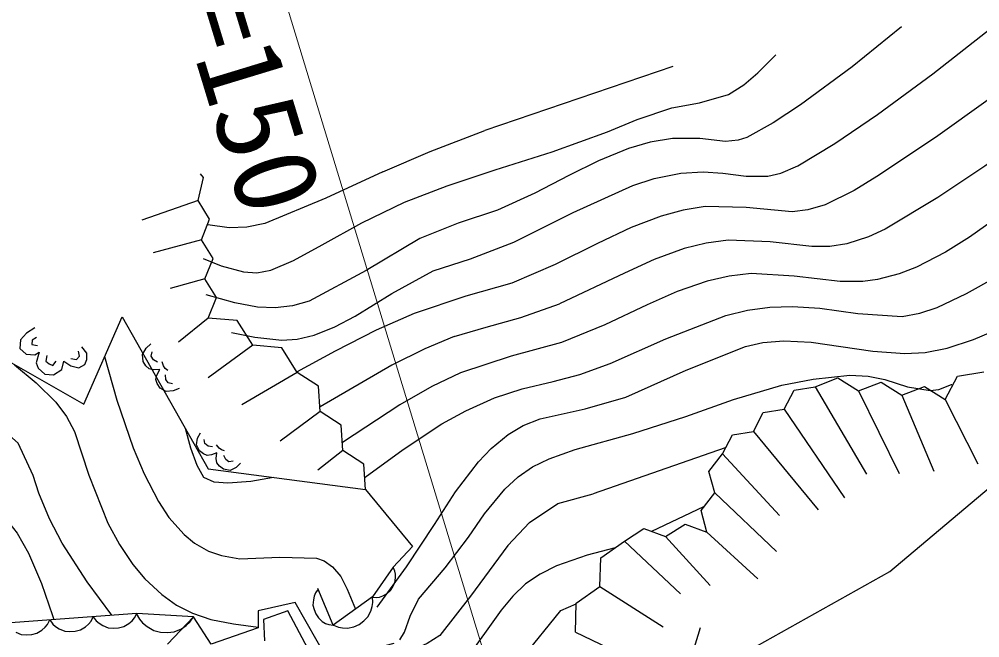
# Model space of a CAD drawing. Units: millimetres at full size, sheet at 1:1000; details may follow other scales. Extents: x 40000 to 680000, y 20000 to 380000.
# Drawn here: x 141892 to 162839, y 288760 to 302256 of the extents above; entities that cross this region are included whole.
import ezdxf
from ezdxf.enums import TextEntityAlignment as Align

# ---------------------------------------------------------------- set-up
doc = ezdxf.new("R2010")
doc.units = ezdxf.units.MM
doc.header["$LTSCALE"] = 1000
doc.layers.add('M-BGD', color=7, linetype='Continuous', lineweight=25)
doc.layers.add('M-STR-HTXT', color=7, linetype='Continuous', lineweight=13)
doc.styles.add('ＭＳ ゴシック', font='')
doc.styles.get('ＭＳ ゴシック').set_extended_font_data('MS Gothic')

msp = doc.modelspace()

# ---------------------------------------------------------------- linework, layer by layer
at = {"layer": 'M-BGD'}
for p, q in [((156144, 301222), (152046, 299829)), ((145794, 298302), (145913, 298800)), ((145913, 298800), (145842, 298884)), ((145794, 298302), (144563, 297871)), ((146045, 297893), (145794, 298302)), ((145867, 297446), (146045, 297893)), ((145867, 297446), (144814, 297162)), ((146118, 297037), (145867, 297446)), ((145941, 296590), (146118, 297037)), ((145941, 296590), (145184, 296380)), ((146191, 296181), (145941, 296590)), ((146014, 295735), (146191, 296181)), ((143298, 293858), (144135, 295765)), ((144135, 295765), (146015, 292446)), ((146014, 295735), (145364, 295209)), ((146647, 295681), (146014, 295735)), ((146985, 295142), (146647, 295681)), ((142048, 295405), (141922, 295263)), ((142230, 295523), (142048, 295405)), ((140930, 295207), (143298, 293858)), ((141922, 295263), (141906, 295074)), ((142178, 295251), (142170, 295156)), ((142170, 295156), (142292, 295136)), ((142269, 295310), (142178, 295251)), ((144657, 295076), (144761, 295170)), ((141906, 295074), (142047, 294948)), ((142047, 294948), (142236, 294932)), ((142236, 294932), (142327, 294991)), ((142327, 294991), (142259, 294758)), ((143205, 294905), (143186, 295012)), ((143363, 294968), (143261, 295110)), ((143370, 294834), (143363, 294968)), ((144578, 294943), (144657, 295076)), ((144594, 294790), (144578, 294943)), ((144768, 294902), (144789, 294997)), ((146985, 295142), (146016, 294434)), ((147619, 295089), (146985, 295142)), ((147956, 294550), (147619, 295089)), ((142259, 294758), (142306, 294640)), ((142492, 294919), (142472, 294797)), ((142472, 294797), (142543, 294734)), ((142543, 294734), (142625, 294698)), ((142625, 294698), (142701, 294796)), ((142818, 294615), (142862, 294792)), ((142862, 294792), (143015, 294693)), ((143020, 294855), (143142, 294834)), ((143142, 294834), (143205, 294905)), ((143323, 294724), (143370, 294834)), ((144656, 294693), (144594, 294790)), ((144818, 294824), (144768, 294902)), ((144906, 294772), (144818, 294824)), ((145039, 294693), (145009, 294782)), ((142306, 294640), (142448, 294514)), ((142637, 294497), (142818, 294615)), ((143015, 294693), (143192, 294649)), ((143192, 294649), (143323, 294724)), ((144725, 294628), (144656, 294693)), ((144820, 294607), (144725, 294628)), ((144955, 294611), (144820, 294607)), ((144895, 294491), (144955, 294611)), ((145076, 294634), (145039, 294693)), ((145133, 294589), (145076, 294634)), ((147956, 294550), (146746, 293840)), ((148417, 294248), (147956, 294550)), ((162354, 294470), (162927, 294561)), ((142448, 294514), (142637, 294497)), ((144874, 294396), (144895, 294491)), ((144904, 294306), (144874, 294396)), ((145091, 294398), (145080, 294500)), ((145141, 294321), (145091, 294398)), ((145236, 294300), (145141, 294321)), ((159250, 294238), (159745, 294428)), ((159745, 294428), (160194, 294145)), ((160194, 294145), (160690, 294334)), ((160690, 294334), (161139, 294051)), ((162084, 293958), (162354, 294470)), ((144966, 294209), (144904, 294306)), ((145099, 294130), (144966, 294209)), ((145252, 294146), (145099, 294130)), ((145381, 294201), (145252, 294146)), ((148452, 293699), (148417, 294248)), ((158576, 293750), (158791, 294162)), ((158791, 294162), (159250, 294238)), ((159250, 294238), (160368, 292327)), ((160194, 294145), (161080, 292345)), ((161139, 294051), (161635, 294241)), ((161635, 294241), (162084, 293958)), ((161139, 294051), (161835, 292398)), ((162084, 293958), (162795, 292552)), ((148452, 293699), (147584, 293049)), ((148912, 293397), (148452, 293699)), ((158118, 293674), (158576, 293750)), ((158576, 293750), (159890, 291816)), ((157903, 293262), (158118, 293674)), ((148947, 292847), (148912, 293397)), ((157445, 293186), (157903, 293262)), ((157903, 293262), (159314, 291550)), ((145755, 292971), (145782, 293116)), ((145782, 293116), (145844, 293234)), ((145940, 292996), (145927, 293089)), ((157230, 292773), (157445, 293186)), ((160878, 290207), (164429, 293200)), ((145820, 292838), (145755, 292971)), ((146010, 292943), (145940, 292996)), ((146107, 292925), (146010, 292943)), ((146252, 292898), (146195, 292969)), ((146304, 292858), (146252, 292898)), ((146370, 292836), (146304, 292858)), ((148947, 292847), (148404, 292416)), ((149408, 292546), (148947, 292847)), ((157284, 292902), (154408, 291903)), ((145908, 292772), (145820, 292838)), ((145992, 292736), (145908, 292772)), ((146084, 292749), (145992, 292736)), ((146203, 292797), (146084, 292749)), ((146189, 292669), (146203, 292797)), ((146202, 292577), (146189, 292669)), ((146396, 292651), (146352, 292739)), ((146466, 292598), (146396, 292651)), ((156931, 292389), (157230, 292773)), ((157230, 292773), (158474, 291425)), ((146015, 292446), (149443, 291996)), ((146259, 292506), (146202, 292577)), ((146347, 292440), (146259, 292506)), ((146492, 292413), (146347, 292440)), ((146559, 292611), (146466, 292598)), ((146624, 292478), (146492, 292413)), ((146721, 292570), (146624, 292478)), ((149443, 291996), (149408, 292546)), ((157059, 291919), (156931, 292389)), ((149443, 291996), (150469, 290755)), ((156760, 291534), (157059, 291919)), ((157059, 291919), (158407, 290641)), ((155685, 291083), (156820, 291627)), ((156888, 291064), (156760, 291534)), ((155989, 290967), (156415, 291241)), ((156415, 291241), (156888, 291064)), ((155090, 290870), (155515, 291144)), ((155515, 291144), (155989, 290967)), ((155989, 290967), (156961, 289898)), ((156888, 291064), (158000, 290045)), ((150469, 290755), (150048, 290298)), ((154575, 290507), (155090, 290870)), ((155090, 290870), (156313, 289716)), ((154556, 289877), (154575, 290507)), ((150086, 290213), (150048, 290298)), ((150097, 290146), (150086, 290213)), ((150100, 290066), (150097, 290146)), ((157970, 288575), (160878, 290207)), ((150041, 289872), (150084, 289960)), ((150084, 289960), (150100, 290066)), ((148354, 289738), (148327, 289671)), ((148413, 289818), (148354, 289738)), ((149823, 289674), (149918, 289725)), ((149918, 289725), (149986, 289794)), ((149986, 289794), (150041, 289872)), ((154041, 289514), (154556, 289877)), ((154556, 289877), (155936, 288999)), ((148306, 289589), (148298, 289475)), ((148327, 289671), (148306, 289589)), ((149587, 289644), (149680, 289637)), ((149590, 289443), (149604, 289531)), ((149604, 289531), (149594, 289653)), ((149680, 289637), (149747, 289649)), ((149747, 289649), (149823, 289674)), ((154022, 288884), (154041, 289514)), ((144455, 289292), (141605, 289077)), ((144405, 289193), (144455, 289292)), ((144446, 289292), (144514, 289163)), ((145694, 289218), (144455, 289292)), ((147753, 289347), (147216, 289157)), ((148489, 287951), (147753, 289347)), ((148298, 289475), (148321, 289375)), ((148321, 289375), (148360, 289280)), ((149494, 289218), (149559, 289343)), ((149559, 289343), (149590, 289443)), ((142511, 289050), (142561, 289149)), ((142561, 289149), (142624, 289058)), ((143406, 289060), (143458, 289121)), ((143458, 289121), (143508, 289220)), ((143508, 289220), (143572, 289130)), ((143572, 289130), (143633, 289077)), ((143633, 289077), (143713, 289026)), ((144281, 289069), (144353, 289132)), ((144353, 289132), (144405, 289193)), ((144514, 289163), (144584, 289084)), ((144584, 289084), (144680, 289003)), ((145125, 288617), (145694, 289218)), ((145532, 289027), (145612, 289098)), ((145612, 289098), (145694, 289218)), ((147216, 289157), (147238, 288694)), ((148360, 289280), (148415, 289193)), ((148415, 289193), (148501, 289118)), ((148501, 289118), (148574, 289075)), ((148574, 289075), (148641, 289047)), ((149303, 289053), (149405, 289127)), ((149405, 289127), (149494, 289218)), ((141818, 288883), (141936, 288835)), ((142277, 288861), (142387, 288926)), ((142387, 288926), (142458, 288989)), ((142458, 288989), (142511, 289050)), ((142624, 289058), (142686, 289006)), ((142686, 289006), (142766, 288955)), ((142766, 288955), (142884, 288906)), ((142884, 288906), (142999, 288896)), ((142999, 288896), (143112, 288905)), ((143112, 288905), (143225, 288932)), ((143225, 288932), (143334, 288998)), ((143334, 288998), (143406, 289060)), ((143713, 289026), (143831, 288978)), ((143831, 288978), (143946, 288968)), ((143946, 288968), (144060, 288976)), ((144060, 288976), (144172, 289004)), ((144172, 289004), (144281, 289069)), ((144680, 289003), (144825, 288919)), ((144825, 288919), (144973, 288885)), ((144973, 288885), (145123, 288876)), ((145123, 288876), (145274, 288892)), ((145274, 288892), (145428, 288958)), ((145428, 288958), (145532, 289027)), ((148641, 289047), (148739, 289032)), ((148744, 289036), (148857, 288988)), ((148857, 288988), (148945, 288974)), ((148945, 288974), (149050, 288973)), ((149050, 288973), (149189, 288996)), ((149189, 288996), (149303, 289053)), ((154022, 288884), (155623, 288118)), ((141936, 288835), (142051, 288825)), ((142051, 288825), (142165, 288833)), ((142165, 288833), (142277, 288861))]:
    msp.add_line(p, q, dxfattribs=at)
for points in [[(169646, 304211), (165874, 301182), (164436, 300100), (162948, 299048), (161921, 298366), (160777, 297675), (160411, 297505), (159943, 297354), (159568, 297296), (159174, 297294), (158270, 297396), (157353, 297438), (156870, 297371), (156394, 297250), (155739, 297010), (155090, 296717), (153674, 296047)], [(166604, 303306), (164836, 301887), (163022, 300496), (161875, 299675), (160597, 298825), (160102, 298520), (159466, 298205), (159089, 298094), (158745, 298055), (157745, 298145), (156851, 298168), (156368, 298091), (155894, 297960), (155240, 297710), (154500, 297362), (153576, 296903), (152637, 296500), (151633, 296216), (150502, 295834), (149679, 295469), (148781, 295014), (147942, 294558)], [(161131, 302087), (160053, 301220), (158927, 300386), (158332, 299992), (157760, 299674), (157573, 299614), (157294, 299589), (156731, 299652), (156137, 299655), (155653, 299575), (155178, 299435), (154524, 299165), (153877, 298843), (153139, 298458), (152319, 298090), (151467, 297807), (150629, 297474), (149458, 296774), (148216, 296103), (147849, 295999), (147472, 295956), (147086, 295977), (146592, 296070), (145970, 296242)], [(146524, 295423), (147027, 295318), (147619, 295255), (147951, 295278), (148323, 295363), (148776, 295542), (149220, 295779), (150015, 296270), (150919, 296766), (151733, 297026), (152680, 297389), (153975, 298036), (155271, 298628), (155742, 298780), (156317, 298897), (156807, 298927), (157238, 298896), (157741, 298833), (158215, 298834), (158500, 298900), (158869, 299056), (159681, 299547), (160608, 300174), (161818, 301065), (163063, 302045)], [(145903, 297034), (146296, 296877), (146784, 296743), (147074, 296725), (147380, 296780), (147873, 296994), (148496, 297331), (149365, 297812), (150296, 298264), (151225, 298624), (152271, 298969), (153517, 299362), (154721, 299797), (155369, 300069), (156127, 300323), (156725, 300432), (157358, 300613), (157692, 300822), (158002, 301086), (158394, 301477)], [(149821, 298928), (150855, 299369), (152046, 299829)], [(149821, 298928), (148578, 298349), (147245, 297800), (146859, 297722), (146469, 297704), (146002, 297767)], [(163715, 298277), (162615, 297500), (162090, 297174), (161456, 296847), (161083, 296701), (160607, 296574), (160292, 296532), (159797, 296534), (158793, 296651), (157856, 296708), (157371, 296653), (156894, 296541), (156237, 296312), (155588, 296027), (154660, 295589), (153718, 295201), (152620, 294907), (151516, 294540), (150887, 294240), (150190, 293841), (148941, 293023)], [(149438, 292265), (150262, 292870), (151106, 293425), (151629, 293715), (152260, 293998), (152859, 294191), (153539, 294352), (154114, 294503), (154781, 294742), (155994, 295280), (157300, 295792), (157776, 295910), (158259, 295976), (158753, 295990), (159352, 295948), (160182, 295833), (161150, 295770), (161532, 295841), (161907, 295965), (162551, 296269), (163187, 296627)], [(138848, 296552), (138785, 295842), (138785, 295143), (138834, 294774), (138965, 294299), (139123, 293932), (139375, 293492), (139681, 293075), (140102, 292610), (140567, 292189), (141048, 291824), (141327, 291620), (141608, 291349), (141846, 291040), (142096, 290609), (142380, 289946), (142620, 289244), (142649, 289156)], [(151378, 295330), (152075, 295540), (152833, 295750), (153674, 296047)], [(149697, 289425), (150340, 290308), (150949, 291234), (151408, 291943), (151907, 292598), (152181, 292887), (152553, 293195), (152881, 293389), (153252, 293536), (154231, 293756), (155123, 294009), (156434, 294600), (157731, 295117), (158111, 295200), (158566, 295241), (159164, 295207), (159810, 295115), (160509, 295010), (161202, 294961), (161646, 294987), (162131, 295080), (162704, 295265), (163267, 295508)], [(151378, 295330), (150734, 295065), (150017, 294710), (148453, 293800)], [(143753, 294894), (144024, 293944), (144377, 292902), (144615, 292337), (144928, 291730), (145155, 291386), (145486, 291010), (145714, 290825), (146020, 290652), (146302, 290552), (146702, 290486), (147574, 290521), (148373, 290495), (148539, 290436), (148727, 290309), (148902, 290094), (149046, 289824), (149223, 289384)], [(141787, 294718), (142264, 294322), (142692, 293899), (142926, 293587), (143098, 293260), (143413, 292305), (143821, 291262), (144076, 290795), (144371, 290362), (144635, 290046), (145002, 289703), (145323, 289475), (145670, 289296), (146074, 289161), (146565, 289063), (147104, 288993)], [(150190, 288713), (150293, 288879), (150415, 289235), (150598, 289599), (151180, 290284), (151686, 290955), (152038, 291461), (152484, 292005), (152772, 292272), (153087, 292489), (153452, 292665), (154016, 292868), (155270, 293215), (156426, 293589), (157467, 293958), (158519, 294268), (159209, 294404), (160007, 294493), (160408, 294470), (160767, 294395), (161266, 294236), (161754, 294154), (161945, 294179), (162225, 294287), (162226, 294288)], [(143912, 289251), (143376, 289984), (142830, 290826), (142550, 291356), (142320, 291912), (142195, 292299), (141871, 293007), (141414, 293407)], [(147436, 292259), (146940, 292167), (146441, 292130), (146140, 292157), (145915, 292259), (145771, 292518), (145632, 292898), (145515, 293328)], [(152545, 290771), (153017, 291272), (153636, 291690), (154408, 291903)], [(152545, 290771), (151730, 289670), (151063, 288813), (150789, 288633), (150424, 288467), (150076, 288339)], [(154890, 290724), (154280, 290563), (153606, 290327), (153254, 290151), (152933, 289935), (152653, 289670), (152404, 289361), (151618, 288267), (150860, 287087), (150709, 286717), (150604, 286322), (150522, 285388), (150364, 284378), (150232, 284133), (150076, 283962), (149775, 283758)], [(150048, 290298), (149594, 289653), (148739, 289032), (148405, 289837)], [(150064, 288637), (148626, 288264), (147912, 289532), (147102, 289347), (147104, 288975), (146081, 288621), (145694, 289218)], [(150188, 282951), (150505, 283204), (150770, 283481), (150924, 283723), (151074, 284080), (151218, 284669), (151338, 285391), (151444, 285898), (151575, 286306), (151783, 286757), (152036, 287183), (152869, 288321), (153705, 289354), (154038, 289500)], [(156745, 288979), (156454, 288022), (156105, 287050), (155818, 286411), (155510, 285843), (154094, 283843)]]:
    msp.add_lwpolyline(points, dxfattribs=at)
at = {"layer": 'M-STR-HTXT'}
msp.add_line((155883, 275774), (147143, 304473), dxfattribs=at)

# ---------------------------------------------------------------- texts
at = {"layer": 'M-STR-HTXT', "style": 'ＭＳ ゴシック'}
msp.add_text('R=150', height=1833, rotation=286.938, dxfattribs=at).set_placement((144461, 303662), align=Align.BOTTOM_LEFT)

doc.saveas('drawing.dxf')
